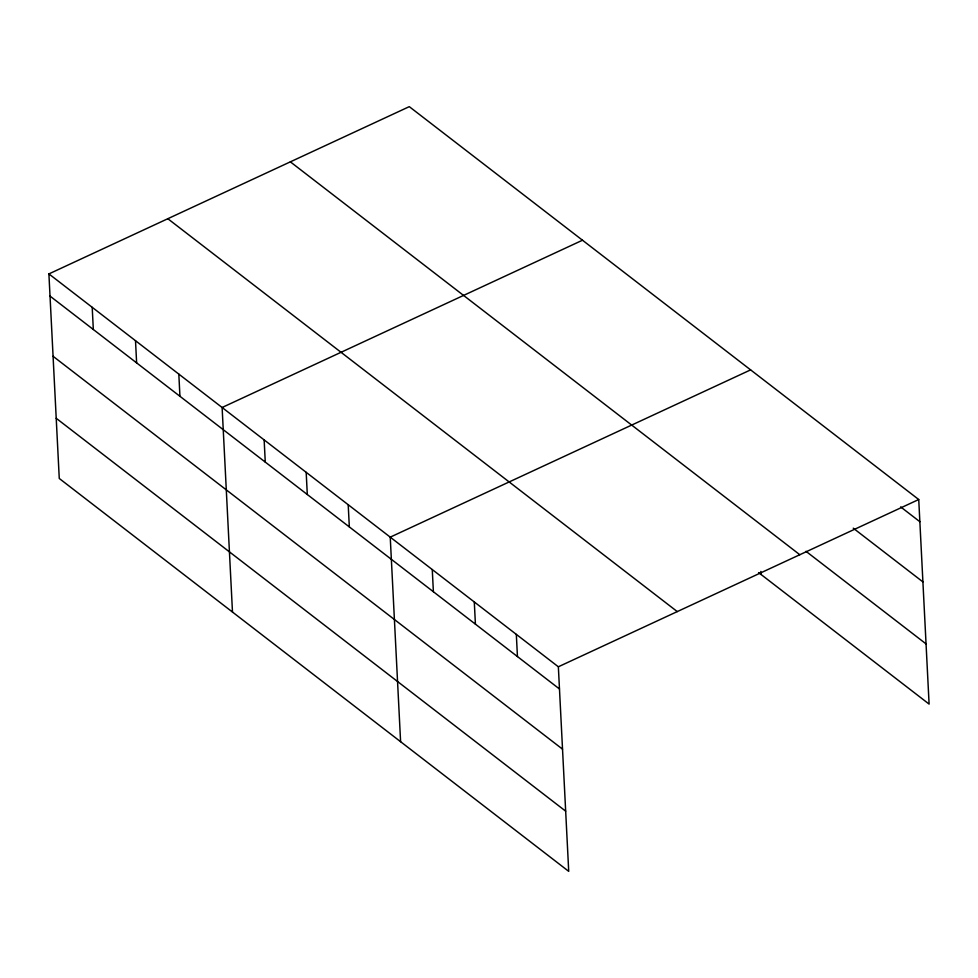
<?xml version="1.0" encoding="UTF-8"?>
<svg xmlns="http://www.w3.org/2000/svg" width="978" height="978" viewBox="0 0 978 978"><rect width="100%" height="100%" fill="white"/><g stroke="black" fill="none" stroke-linecap="round" stroke-linejoin="round"><path stroke-width="1.47" d="M48.9 273.913L558.352 666.788L568.719 871.349L59.267 478.474L48.9 273.913L409.281 106.651L918.733 499.526L929.1 704.087L758.573 572.582M582.497 240.221L222.116 407.496L232.483 612.057M750.615 369.88L390.234 537.142L400.601 741.703M558.352 666.788L918.733 499.526M900.652 506.897L919.858 521.714M853.256 528.181L922.914 581.898M805.97 551.299L926.056 643.903M290.356 161.847L799.808 554.722M167.825 218.717L677.277 611.592M50.025 296.102L559.477 688.977M53.069 356.285L562.533 749.16M56.211 418.291L565.675 811.165M760.823 571.433L760.982 574.441M516.323 634.38L517.448 656.568M474.293 601.959L475.418 624.147M432.264 569.551L433.388 591.739M348.205 504.721L349.329 526.91M306.175 472.313L307.3 494.501M264.146 439.904L265.27 462.093M178.815 374.097L179.94 396.286M135.502 340.699L136.627 362.887M92.201 307.312L93.326 329.5"/></g></svg>
